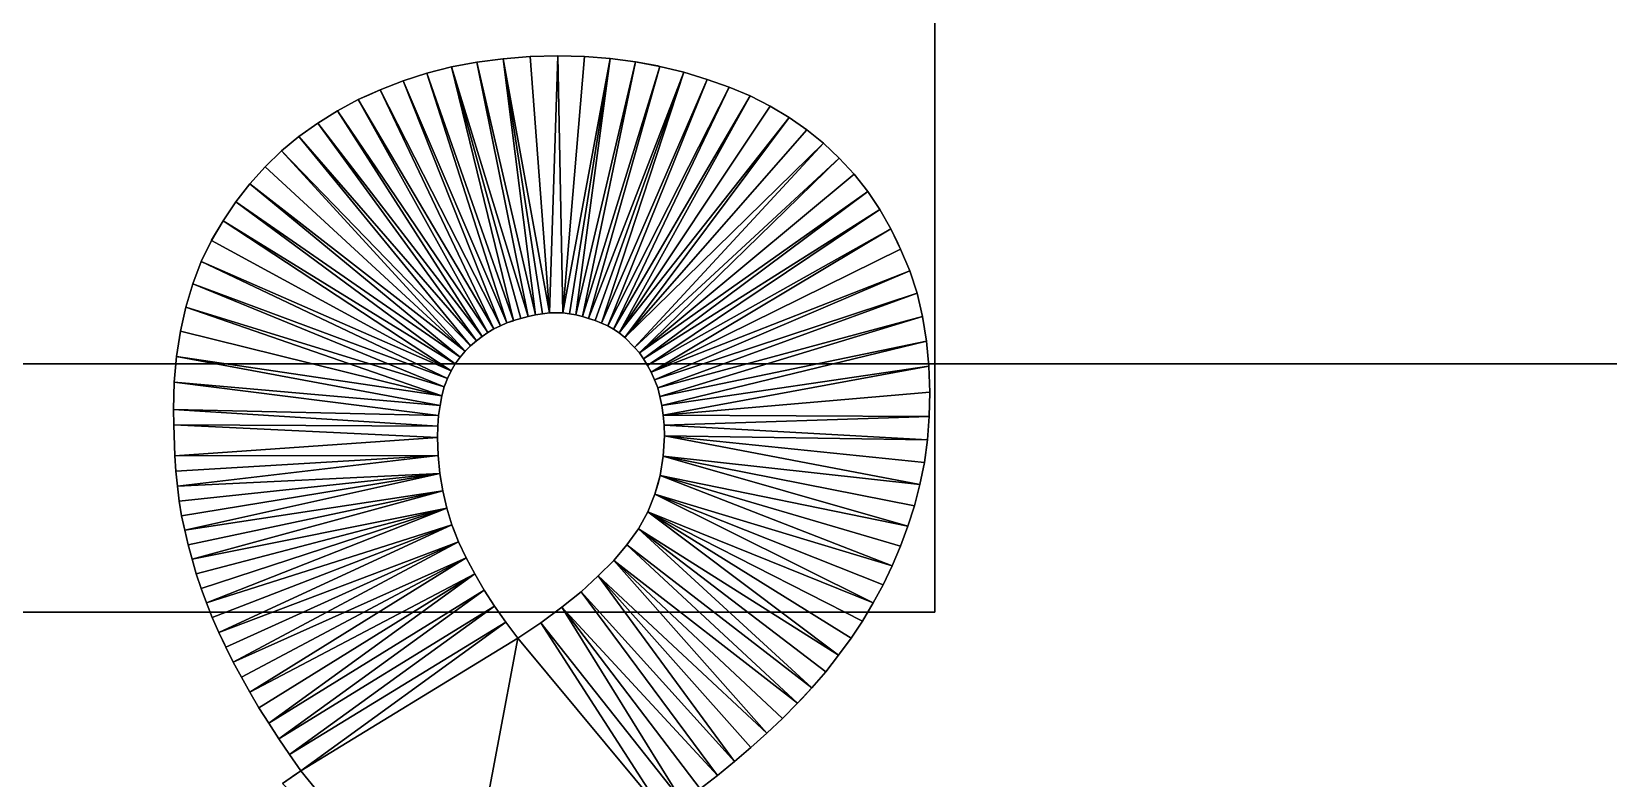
# Model space of a CAD drawing. Header units: inches. Extents: x 62 to 1153, y 3 to 780.
# Drawn here: x 95.59 to 101.18, y 25.23 to 27.88 of the extents above; entities that cross this region are included whole.
import ezdxf

# ---------------------------------------------------------------- set-up
doc = ezdxf.new("R2010")
doc.units = ezdxf.units.IN
doc.header["$MEASUREMENT"] = 0
for name, color, linetype in [('Axel', 2, 'Continuous'), ('Base', 3, 'Continuous'), ('Main_Gear', 4, 'Continuous')]:
    doc.layers.add(name, color=color, linetype=linetype)

msp = doc.modelspace()

# ---------------------------------------------------------------- linework, layer by layer
at = {"layer": 'Axel'}
for points in [[(130.8586, 26.7013, -16.145), (62.3586, 30.7013, -16.145), (62.3586, 26.7013, -16.145)], [(62.3586, 30.7013, -16.145), (130.8586, 26.7013, -16.145), (134.8586, 30.7013, -16.145)], [(134.8586, 30.7013, -20.145), (62.3586, 26.7013, -20.145), (62.3586, 30.7013, -20.145)], [(62.3586, 26.7013, -20.145), (134.8586, 30.7013, -20.145), (130.8586, 26.7013, -20.145)], [(130.8586, 26.7013, -16.145), (62.3586, 26.7013, -20.145), (130.8586, 26.7013, -20.145)], [(62.3586, 26.7013, -20.145), (130.8586, 26.7013, -16.145), (62.3586, 26.7013, -16.145)]]:
    msp.add_3dface(points, dxfattribs=at)
at = {"layer": 'Base'}
for points in [[(97.08, 27.7545, -43), (96.992, 27.7325, -43), (97.3, 26.8545, -43)], [(96.992, 27.7325, -44), (96.992, 27.7325, -43), (97.08, 27.7545, -43)], [(96.992, 27.7325, -44), (97.08, 27.7545, -43), (97.08, 27.7545, -44)], [(97.17, 27.7715, -43), (97.08, 27.7545, -43), (97.352, 26.8695, -43)], [(97.08, 27.7545, -44), (97.08, 27.7545, -43), (97.17, 27.7715, -43)], [(97.08, 27.7545, -44), (97.17, 27.7715, -43), (97.17, 27.7715, -44)], [(97.326, 26.8625, -43), (97.352, 26.8695, -43), (97.08, 27.7545, -43)], [(97.3, 26.8545, -43), (97.326, 26.8625, -43), (97.08, 27.7545, -43)], [(97.263, 27.7835, -43), (97.17, 27.7715, -43), (97.377, 26.8745, -43)], [(97.17, 27.7715, -44), (97.17, 27.7715, -43), (97.263, 27.7835, -43)], [(97.17, 27.7715, -44), (97.263, 27.7835, -43), (97.263, 27.7835, -44)], [(97.352, 26.8695, -43), (97.377, 26.8745, -43), (97.17, 27.7715, -43)], [(97.359, 27.7915, -43), (97.263, 27.7835, -43), (97.427, 26.8815, -43)], [(97.263, 27.7835, -44), (97.263, 27.7835, -43), (97.359, 27.7915, -43)], [(97.263, 27.7835, -44), (97.359, 27.7915, -43), (97.359, 27.7915, -44)], [(97.402, 26.8785, -43), (97.427, 26.8815, -43), (97.263, 27.7835, -43)], [(97.377, 26.8745, -43), (97.402, 26.8785, -43), (97.263, 27.7835, -43)], [(97.457, 27.7935, -43), (97.359, 27.7915, -43), (97.427, 26.8815, -43)], [(97.359, 27.7915, -44), (97.359, 27.7915, -43), (97.457, 27.7935, -43)], [(97.359, 27.7915, -44), (97.457, 27.7935, -43), (97.457, 27.7935, -44)], [(97.427, 26.8815, -43), (97.475, 26.8815, -43), (97.457, 27.7935, -43)], [(97.551, 27.7915, -43), (97.457, 27.7935, -43), (97.475, 26.8815, -43)], [(97.551, 27.7915, -44), (97.457, 27.7935, -44), (97.457, 27.7935, -43)], [(97.551, 27.7915, -44), (97.457, 27.7935, -43), (97.551, 27.7915, -43)], [(97.642, 27.7845, -43), (97.551, 27.7915, -43), (97.475, 26.8815, -43)], [(97.475, 26.8815, -43), (97.498, 26.8785, -43), (97.642, 27.7845, -43)], [(97.498, 26.8785, -43), (97.521, 26.8745, -43), (97.642, 27.7845, -43)], [(97.732, 27.7725, -43), (97.642, 27.7845, -43), (97.521, 26.8745, -43)], [(97.544, 26.8695, -43), (97.732, 27.7725, -43), (97.521, 26.8745, -43)], [(97.732, 27.7725, -43), (97.544, 26.8695, -43), (97.819, 27.7565, -43)], [(97.566, 26.8625, -43), (97.819, 27.7565, -43), (97.544, 26.8695, -43)], [(97.642, 27.7845, -44), (97.551, 27.7915, -44), (97.551, 27.7915, -43)], [(97.642, 27.7845, -44), (97.551, 27.7915, -43), (97.642, 27.7845, -43)], [(97.819, 27.7565, -43), (97.566, 26.8625, -43), (97.904, 27.7355, -43)], [(97.732, 27.7725, -44), (97.642, 27.7845, -44), (97.642, 27.7845, -43)], [(97.732, 27.7725, -44), (97.642, 27.7845, -43), (97.732, 27.7725, -43)], [(97.811, 27.7579, -44), (97.732, 27.7725, -44), (97.732, 27.7725, -43)], [(97.732, 27.7725, -43), (97.819, 27.7565, -43), (97.811, 27.7579, -44)], [(97.819, 27.7565, -44), (97.811, 27.7579, -44), (97.819, 27.7565, -43)], [(97.819, 27.7565, -44), (97.819, 27.7565, -43), (97.904, 27.7355, -43)], [(97.819, 27.7565, -44), (97.904, 27.7355, -43), (97.904, 27.7355, -44)], [(96.908, 27.7055, -43), (96.826, 27.6735, -43), (97.253, 26.8365, -43)], [(96.826, 27.6735, -44), (96.826, 27.6735, -43), (96.908, 27.7055, -43)], [(96.826, 27.6735, -44), (96.908, 27.7055, -43), (96.908, 27.7055, -44)], [(96.992, 27.7325, -43), (96.908, 27.7055, -43), (97.276, 26.8465, -43)], [(96.908, 27.7055, -44), (96.908, 27.7055, -43), (96.992, 27.7325, -43)], [(96.908, 27.7055, -44), (96.992, 27.7325, -43), (96.992, 27.7325, -44)], [(97.253, 26.8365, -43), (97.276, 26.8465, -43), (96.908, 27.7055, -43)], [(97.276, 26.8465, -43), (97.3, 26.8545, -43), (96.992, 27.7325, -43)], [(97.589, 26.8545, -43), (97.904, 27.7355, -43), (97.566, 26.8625, -43)], [(97.612, 26.8455, -43), (97.904, 27.7355, -43), (97.589, 26.8545, -43)], [(97.904, 27.7355, -43), (97.612, 26.8455, -43), (97.987, 27.7105, -43)], [(97.634, 26.8355, -43), (97.987, 27.7105, -43), (97.612, 26.8455, -43)], [(98.065, 27.6825, -43), (97.987, 27.7105, -43), (97.634, 26.8355, -43)], [(97.904, 27.7355, -44), (97.904, 27.7355, -43), (97.987, 27.7105, -43)], [(97.904, 27.7355, -44), (97.987, 27.7105, -43), (97.987, 27.7105, -44)], [(97.987, 27.7105, -44), (97.987, 27.7105, -43), (98.065, 27.6825, -43)], [(97.987, 27.7105, -44), (98.065, 27.6825, -43), (98.065, 27.6825, -44)], [(96.748, 27.6385, -43), (96.675, 27.5985, -43), (97.208, 26.8125, -43)], [(96.675, 27.5985, -44), (96.675, 27.5985, -43), (96.748, 27.6385, -43)], [(96.675, 27.5985, -44), (96.748, 27.6385, -43), (96.748, 27.6385, -44)], [(96.826, 27.6735, -43), (96.748, 27.6385, -43), (97.23, 26.8255, -43)], [(96.748, 27.6385, -43), (96.826, 27.6735, -43), (96.787, 27.656, -44)], [(96.748, 27.6385, -44), (96.748, 27.6385, -43), (96.787, 27.656, -44)], [(97.208, 26.8125, -43), (97.23, 26.8255, -43), (96.748, 27.6385, -43)], [(96.826, 27.6735, -44), (96.787, 27.656, -44), (96.826, 27.6735, -43)], [(97.23, 26.8255, -43), (97.253, 26.8365, -43), (96.826, 27.6735, -43)], [(97.634, 26.8355, -43), (97.654, 26.8235, -43), (98.065, 27.6825, -43)], [(98.139, 27.6515, -43), (98.065, 27.6825, -43), (97.654, 26.8235, -43)], [(97.654, 26.8235, -43), (97.674, 26.8105, -43), (98.139, 27.6515, -43)], [(98.139, 27.6515, -43), (97.674, 26.8105, -43), (98.21, 27.6155, -43)], [(98.065, 27.6825, -44), (98.065, 27.6825, -43), (98.139, 27.6515, -43)], [(98.065, 27.6825, -44), (98.139, 27.6515, -43), (98.139, 27.6515, -44)], [(98.21, 27.6155, -44), (98.139, 27.6515, -44), (98.139, 27.6515, -43)], [(98.21, 27.6155, -44), (98.139, 27.6515, -43), (98.21, 27.6155, -43)], [(96.675, 27.5985, -43), (96.605, 27.5555, -43), (97.188, 26.7985, -43)], [(96.605, 27.5555, -44), (96.605, 27.5555, -43), (96.675, 27.5985, -43)], [(96.605, 27.5555, -44), (96.675, 27.5985, -43), (96.675, 27.5985, -44)], [(97.188, 26.7985, -43), (97.208, 26.8125, -43), (96.675, 27.5985, -43)], [(98.21, 27.6155, -43), (97.674, 26.8105, -43), (98.277, 27.5755, -43)], [(98.277, 27.5755, -44), (98.21, 27.6155, -44), (98.21, 27.6155, -43)], [(98.277, 27.5755, -44), (98.21, 27.6155, -43), (98.277, 27.5755, -43)], [(96.605, 27.5555, -43), (96.538, 27.5075, -43), (97.168, 26.7825, -43)], [(96.538, 27.5075, -44), (96.538, 27.5075, -43), (96.605, 27.5555, -43)], [(96.538, 27.5075, -44), (96.605, 27.5555, -43), (96.605, 27.5555, -44)], [(97.168, 26.7825, -43), (97.188, 26.7985, -43), (96.605, 27.5555, -43)], [(97.674, 26.8105, -43), (97.694, 26.7945, -43), (98.277, 27.5755, -43)], [(98.34, 27.5315, -43), (98.277, 27.5755, -43), (97.694, 26.7945, -43)], [(98.399, 27.4845, -43), (98.34, 27.5315, -43), (97.694, 26.7945, -43)], [(98.34, 27.5315, -44), (98.277, 27.5755, -44), (98.277, 27.5755, -43)], [(98.34, 27.5315, -44), (98.277, 27.5755, -43), (98.34, 27.5315, -43)], [(98.399, 27.4845, -44), (98.34, 27.5315, -44), (98.34, 27.5315, -43)], [(98.399, 27.4845, -44), (98.34, 27.5315, -43), (98.399, 27.4845, -43)], [(96.476, 27.4565, -43), (97.147, 26.7645, -43), (96.538, 27.5075, -43)], [(96.476, 27.4565, -44), (96.476, 27.4565, -43), (96.538, 27.5075, -43)], [(96.476, 27.4565, -44), (96.538, 27.5075, -43), (96.538, 27.5075, -44)], [(97.147, 26.7645, -43), (97.168, 26.7825, -43), (96.538, 27.5075, -43)], [(97.694, 26.7945, -43), (97.729, 26.7595, -43), (98.399, 27.4845, -43)], [(98.455, 27.4305, -43), (98.399, 27.4845, -43), (97.729, 26.7595, -43)], [(98.455, 27.4305, -44), (98.399, 27.4845, -44), (98.399, 27.4845, -43)], [(98.455, 27.4305, -44), (98.399, 27.4845, -43), (98.455, 27.4305, -43)], [(96.418, 27.3995, -43), (97.128, 26.7455, -43), (96.476, 27.4565, -43)], [(96.418, 27.3995, -44), (96.418, 27.3995, -43), (96.476, 27.4565, -43)], [(96.418, 27.3995, -44), (96.476, 27.4565, -43), (96.476, 27.4565, -44)], [(97.147, 26.7645, -43), (96.476, 27.4565, -43), (97.128, 26.7455, -43)], [(97.729, 26.7595, -43), (97.746, 26.7405, -43), (98.455, 27.4305, -43)], [(98.508, 27.3735, -43), (98.455, 27.4305, -43), (97.746, 26.7405, -43)], [(98.508, 27.3735, -44), (98.455, 27.4305, -44), (98.455, 27.4305, -43)], [(98.508, 27.3735, -44), (98.455, 27.4305, -43), (98.508, 27.3735, -43)], [(96.364, 27.3395, -43), (97.128, 26.7455, -43), (96.418, 27.3995, -43)], [(96.418, 27.3995, -44), (96.364, 27.3395, -44), (96.364, 27.3395, -43)], [(96.418, 27.3995, -44), (96.364, 27.3395, -43), (96.418, 27.3995, -43)], [(98.556, 27.3125, -43), (98.508, 27.3735, -43), (97.746, 26.7405, -43)], [(98.556, 27.3125, -44), (98.508, 27.3735, -44), (98.508, 27.3735, -43)], [(98.556, 27.3125, -44), (98.508, 27.3735, -43), (98.556, 27.3125, -43)], [(96.314, 27.2755, -43), (97.11, 26.7245, -43), (96.364, 27.3395, -43)], [(96.364, 27.3395, -44), (96.314, 27.2755, -44), (96.314, 27.2755, -43)], [(96.364, 27.3395, -44), (96.314, 27.2755, -43), (96.364, 27.3395, -43)], [(97.128, 26.7455, -43), (96.364, 27.3395, -43), (97.11, 26.7245, -43)], [(97.746, 26.7405, -43), (97.761, 26.7185, -43), (98.556, 27.3125, -43)], [(98.599, 27.2485, -43), (98.556, 27.3125, -43), (97.761, 26.7185, -43)], [(98.599, 27.2485, -44), (98.556, 27.3125, -44), (98.556, 27.3125, -43)], [(98.599, 27.2485, -44), (98.556, 27.3125, -43), (98.599, 27.2485, -43)], [(96.269, 27.2085, -43), (97.093, 26.7015, -43), (96.314, 27.2755, -43)], [(96.314, 27.2755, -44), (96.269, 27.2085, -44), (96.269, 27.2085, -43)], [(96.314, 27.2755, -44), (96.269, 27.2085, -43), (96.314, 27.2755, -43)], [(97.11, 26.7245, -43), (96.314, 27.2755, -43), (97.093, 26.7015, -43)], [(97.761, 26.7185, -43), (97.775, 26.6955, -43), (98.599, 27.2485, -43)], [(98.638, 27.1805, -43), (98.599, 27.2485, -43), (97.775, 26.6955, -43)], [(98.638, 27.1805, -44), (98.599, 27.2485, -44), (98.599, 27.2485, -43)], [(98.638, 27.1805, -44), (98.599, 27.2485, -43), (98.638, 27.1805, -43)], [(96.269, 27.2085, -43), (96.228, 27.1385, -43), (97.078, 26.6765, -43)], [(96.2286, 27.1395, -44), (96.228, 27.1385, -43), (96.269, 27.2085, -43)], [(96.269, 27.2085, -44), (96.2286, 27.1395, -44), (96.269, 27.2085, -43)], [(97.078, 26.6765, -43), (97.093, 26.7015, -43), (96.269, 27.2085, -43)], [(96.228, 27.1385, -43), (96.192, 27.0645, -43), (97.078, 26.6765, -43)], [(96.228, 27.1385, -44), (96.192, 27.0645, -44), (96.192, 27.0645, -43)], [(96.228, 27.1385, -44), (96.192, 27.0645, -43), (96.228, 27.1385, -43)], [(96.2286, 27.1395, -44), (96.228, 27.1385, -44), (96.228, 27.1385, -43)], [(97.775, 26.6955, -43), (97.788, 26.6715, -43), (98.638, 27.1805, -43)], [(98.673, 27.1085, -43), (98.638, 27.1805, -43), (97.788, 26.6715, -43)], [(98.658, 27.1395, -44), (98.638, 27.1805, -44), (98.638, 27.1805, -43)], [(98.638, 27.1805, -43), (98.673, 27.1085, -43), (98.658, 27.1395, -44)], [(98.673, 27.1085, -44), (98.658, 27.1395, -44), (98.673, 27.1085, -43)], [(98.705, 27.0315, -43), (98.673, 27.1085, -43), (97.788, 26.6715, -43)], [(98.673, 27.1085, -44), (98.673, 27.1085, -43), (98.705, 27.0315, -43)], [(98.673, 27.1085, -44), (98.705, 27.0315, -43), (98.705, 27.0315, -44)], [(96.192, 27.0645, -43), (96.162, 26.9855, -43), (97.065, 26.6495, -43)], [(96.192, 27.0645, -44), (96.162, 26.9855, -44), (96.162, 26.9855, -43)], [(96.192, 27.0645, -44), (96.162, 26.9855, -43), (96.192, 27.0645, -43)], [(97.065, 26.6495, -43), (97.078, 26.6765, -43), (96.192, 27.0645, -43)], [(97.788, 26.6715, -43), (97.8, 26.6445, -43), (98.705, 27.0315, -43)], [(98.731, 26.9515, -43), (98.705, 27.0315, -43), (97.8, 26.6445, -43)], [(98.705, 27.0315, -44), (98.705, 27.0315, -43), (98.731, 26.9515, -43)], [(98.705, 27.0315, -44), (98.731, 26.9515, -43), (98.731, 26.9515, -44)], [(96.162, 26.9855, -43), (96.137, 26.9025, -43), (97.054, 26.6195, -43)], [(96.162, 26.9855, -44), (96.137, 26.9025, -44), (96.137, 26.9025, -43)], [(96.162, 26.9855, -44), (96.137, 26.9025, -43), (96.162, 26.9855, -43)], [(97.054, 26.6195, -43), (97.065, 26.6495, -43), (96.162, 26.9855, -43)], [(97.811, 26.6155, -43), (98.731, 26.9515, -43), (97.8, 26.6445, -43)], [(98.731, 26.9515, -43), (97.811, 26.6155, -43), (98.751, 26.8685, -43)], [(98.731, 26.9515, -44), (98.731, 26.9515, -43), (98.751, 26.8685, -43)], [(98.731, 26.9515, -44), (98.751, 26.8685, -43), (98.751, 26.8685, -44)], [(96.137, 26.9025, -43), (96.118, 26.8165, -43), (97.045, 26.5875, -43)], [(96.137, 26.9025, -44), (96.118, 26.8165, -44), (96.118, 26.8165, -43)], [(96.137, 26.9025, -44), (96.118, 26.8165, -43), (96.137, 26.9025, -43)], [(97.045, 26.5875, -43), (97.054, 26.6195, -43), (96.137, 26.9025, -43)], [(97.276, 26.8465, -43), (97.299, 26.8541, -44), (97.3, 26.8545, -43)], [(97.276, 26.8465, -44), (97.299, 26.8541, -44), (97.276, 26.8465, -43)], [(97.3, 26.8545, -44), (97.3, 26.8545, -43), (97.299, 26.8541, -44)], [(97.3, 26.8545, -44), (97.326, 26.8625, -44), (97.3, 26.8545, -43)], [(97.326, 26.8625, -43), (97.3, 26.8545, -43), (97.326, 26.8625, -44)], [(97.326, 26.8625, -44), (97.352, 26.8695, -43), (97.326, 26.8625, -43)], [(97.352, 26.8695, -43), (97.326, 26.8625, -44), (97.352, 26.8695, -44)], [(97.377, 26.8745, -43), (97.352, 26.8695, -43), (97.377, 26.8745, -44)], [(97.352, 26.8695, -44), (97.377, 26.8745, -44), (97.352, 26.8695, -43)], [(97.377, 26.8745, -44), (97.402, 26.8785, -43), (97.377, 26.8745, -43)], [(97.377, 26.8745, -44), (97.402, 26.8785, -44), (97.402, 26.8785, -43)], [(97.402, 26.8785, -44), (97.427, 26.8815, -43), (97.402, 26.8785, -43)], [(97.427, 26.8815, -43), (97.402, 26.8785, -44), (97.427, 26.8815, -44)], [(97.475, 26.8815, -43), (97.427, 26.8815, -43), (97.475, 26.8815, -44)], [(97.427, 26.8815, -43), (97.427, 26.8815, -44), (97.475, 26.8815, -44)], [(97.475, 26.8815, -43), (97.475, 26.8815, -44), (97.498, 26.8785, -43)], [(97.498, 26.8785, -44), (97.498, 26.8785, -43), (97.475, 26.8815, -44)], [(97.498, 26.8785, -43), (97.521, 26.8745, -44), (97.521, 26.8745, -43)], [(97.498, 26.8785, -44), (97.521, 26.8745, -44), (97.498, 26.8785, -43)], [(97.521, 26.8745, -44), (97.544, 26.8695, -43), (97.521, 26.8745, -43)], [(97.544, 26.8695, -43), (97.521, 26.8745, -44), (97.544, 26.8695, -44)], [(97.544, 26.8695, -43), (97.555, 26.866, -44), (97.566, 26.8625, -43)], [(97.544, 26.8695, -44), (97.555, 26.866, -44), (97.544, 26.8695, -43)], [(97.566, 26.8625, -44), (97.566, 26.8625, -43), (97.555, 26.866, -44)], [(97.566, 26.8625, -44), (97.589, 26.8545, -43), (97.566, 26.8625, -43)], [(97.589, 26.8545, -43), (97.566, 26.8625, -44), (97.589, 26.8545, -44)], [(97.612, 26.8455, -43), (97.589, 26.8545, -43), (97.612, 26.8455, -44)], [(97.589, 26.8545, -43), (97.589, 26.8545, -44), (97.612, 26.8455, -44)], [(97.811, 26.6155, -43), (97.819, 26.5855, -43), (98.751, 26.8685, -43)], [(98.765, 26.7815, -43), (98.751, 26.8685, -43), (97.819, 26.5855, -43)], [(98.751, 26.8685, -44), (98.751, 26.8685, -43), (98.765, 26.7815, -43)], [(98.751, 26.8685, -44), (98.765, 26.7815, -43), (98.765, 26.7815, -44)], [(96.118, 26.8165, -43), (96.104, 26.7275, -43), (97.045, 26.5875, -43)], [(96.118, 26.8165, -44), (96.104, 26.7275, -44), (96.104, 26.7275, -43)], [(96.118, 26.8165, -44), (96.104, 26.7275, -43), (96.118, 26.8165, -43)], [(97.168, 26.7825, -44), (97.188, 26.7985, -44), (97.188, 26.7985, -43)], [(97.168, 26.7825, -44), (97.188, 26.7985, -43), (97.168, 26.7825, -43)], [(97.188, 26.7985, -44), (97.208, 26.8125, -44), (97.208, 26.8125, -43)], [(97.188, 26.7985, -44), (97.208, 26.8125, -43), (97.188, 26.7985, -43)], [(97.208, 26.8125, -44), (97.23, 26.8255, -44), (97.23, 26.8255, -43)], [(97.208, 26.8125, -44), (97.23, 26.8255, -43), (97.208, 26.8125, -43)], [(97.23, 26.8255, -44), (97.253, 26.8365, -44), (97.253, 26.8365, -43)], [(97.23, 26.8255, -44), (97.253, 26.8365, -43), (97.23, 26.8255, -43)], [(97.253, 26.8365, -44), (97.276, 26.8465, -44), (97.276, 26.8465, -43)], [(97.253, 26.8365, -44), (97.276, 26.8465, -43), (97.253, 26.8365, -43)], [(97.612, 26.8455, -44), (97.634, 26.8355, -43), (97.612, 26.8455, -43)], [(97.634, 26.8355, -43), (97.612, 26.8455, -44), (97.634, 26.8355, -44)], [(97.634, 26.8355, -43), (97.634, 26.8355, -44), (97.654, 26.8235, -43)], [(97.654, 26.8235, -44), (97.654, 26.8235, -43), (97.634, 26.8355, -44)], [(97.654, 26.8235, -44), (97.674, 26.8105, -44), (97.654, 26.8235, -43)], [(97.674, 26.8105, -43), (97.654, 26.8235, -43), (97.674, 26.8105, -44)], [(97.694, 26.7945, -43), (97.674, 26.8105, -43), (97.694, 26.7945, -44)], [(97.674, 26.8105, -43), (97.674, 26.8105, -44), (97.694, 26.7945, -44)], [(97.128, 26.7455, -44), (97.128, 26.7455, -43), (97.11, 26.7245, -43)], [(97.128, 26.7455, -44), (97.11, 26.7245, -43), (97.11, 26.7245, -44)], [(97.128, 26.7455, -44), (97.147, 26.7645, -44), (97.147, 26.7645, -43)], [(97.128, 26.7455, -44), (97.147, 26.7645, -43), (97.128, 26.7455, -43)], [(97.147, 26.7645, -44), (97.168, 26.7825, -44), (97.168, 26.7825, -43)], [(97.147, 26.7645, -44), (97.168, 26.7825, -43), (97.147, 26.7645, -43)], [(97.694, 26.7945, -44), (97.729, 26.7595, -43), (97.694, 26.7945, -43)], [(97.694, 26.7945, -44), (97.729, 26.7595, -44), (97.729, 26.7595, -43)], [(97.746, 26.7405, -43), (97.729, 26.7595, -43), (97.746, 26.7405, -44)], [(97.729, 26.7595, -44), (97.746, 26.7405, -44), (97.729, 26.7595, -43)], [(97.819, 26.5855, -43), (97.826, 26.5535, -43), (98.765, 26.7815, -43)], [(98.773, 26.6925, -43), (98.765, 26.7815, -43), (97.826, 26.5535, -43)], [(98.765, 26.7815, -44), (98.765, 26.7815, -43), (98.773, 26.6925, -43)], [(98.765, 26.7815, -44), (98.773, 26.6925, -43), (98.773, 26.6925, -44)], [(96.104, 26.7275, -43), (96.096, 26.6355, -43), (97.039, 26.5535, -43)], [(96.104, 26.7275, -44), (96.096, 26.6355, -44), (96.096, 26.6355, -43)], [(96.104, 26.7275, -44), (96.096, 26.6355, -43), (96.104, 26.7275, -43)], [(97.039, 26.5535, -43), (97.045, 26.5875, -43), (96.104, 26.7275, -43)], [(97.093, 26.7015, -44), (97.093, 26.7015, -43), (97.078, 26.6765, -43)], [(97.093, 26.7015, -44), (97.078, 26.6765, -43), (97.078, 26.6765, -44)], [(97.11, 26.7245, -44), (97.11, 26.7245, -43), (97.093, 26.7015, -43)], [(97.11, 26.7245, -44), (97.093, 26.7015, -43), (97.093, 26.7015, -44)], [(97.746, 26.7405, -44), (97.761, 26.7185, -44), (97.746, 26.7405, -43)], [(97.761, 26.7185, -43), (97.746, 26.7405, -43), (97.761, 26.7185, -44)], [(97.775, 26.6955, -44), (97.775, 26.6955, -43), (97.761, 26.7185, -44)], [(97.761, 26.7185, -43), (97.761, 26.7185, -44), (97.775, 26.6955, -43)], [(97.775, 26.6955, -44), (97.788, 26.6715, -43), (97.775, 26.6955, -43)], [(97.775, 26.6955, -44), (97.788, 26.6715, -44), (97.788, 26.6715, -43)], [(97.826, 26.5535, -43), (97.831, 26.5195, -43), (98.773, 26.6925, -43)], [(98.776, 26.6005, -43), (98.773, 26.6925, -43), (97.831, 26.5195, -43)], [(98.773, 26.6925, -44), (98.773, 26.6925, -43), (98.776, 26.6005, -43)], [(98.773, 26.6925, -44), (98.776, 26.6005, -43), (98.776, 26.6005, -44)], [(96.096, 26.6355, -43), (96.093, 26.5395, -43), (97.034, 26.5175, -43)], [(96.096, 26.6355, -44), (96.093, 26.5395, -44), (96.093, 26.5395, -43)], [(96.096, 26.6355, -44), (96.093, 26.5395, -43), (96.096, 26.6355, -43)], [(97.034, 26.5175, -43), (97.039, 26.5535, -43), (96.096, 26.6355, -43)], [(97.065, 26.6495, -43), (97.054, 26.6195, -43), (97.057, 26.6275, -44)], [(97.065, 26.6495, -44), (97.065, 26.6495, -43), (97.057, 26.6275, -44)], [(97.078, 26.6765, -44), (97.078, 26.6765, -43), (97.065, 26.6495, -43)], [(97.078, 26.6765, -44), (97.065, 26.6495, -43), (97.065, 26.6495, -44)], [(97.8, 26.6445, -44), (97.8, 26.6445, -43), (97.788, 26.6715, -43)], [(97.788, 26.6715, -44), (97.8, 26.6445, -44), (97.788, 26.6715, -43)], [(97.811, 26.6155, -43), (97.8, 26.6445, -43), (97.8065, 26.6275, -44)], [(97.8, 26.6445, -44), (97.8065, 26.6275, -44), (97.8, 26.6445, -43)], [(97.045, 26.5875, -44), (97.045, 26.5875, -43), (97.039, 26.5535, -43)], [(97.045, 26.5875, -44), (97.039, 26.5535, -43), (97.039, 26.5535, -44)], [(97.054, 26.6195, -44), (97.054, 26.6195, -43), (97.045, 26.5875, -43)], [(97.054, 26.6195, -44), (97.045, 26.5875, -43), (97.045, 26.5875, -44)], [(97.054, 26.6195, -44), (97.057, 26.6275, -44), (97.054, 26.6195, -43)], [(97.811, 26.6155, -44), (97.811, 26.6155, -43), (97.8065, 26.6275, -44)], [(97.811, 26.6155, -44), (97.819, 26.5855, -44), (97.819, 26.5855, -43)], [(97.811, 26.6155, -44), (97.819, 26.5855, -43), (97.811, 26.6155, -43)], [(97.819, 26.5855, -44), (97.826, 26.5535, -44), (97.826, 26.5535, -43)], [(97.819, 26.5855, -44), (97.826, 26.5535, -43), (97.819, 26.5855, -43)], [(98.774, 26.5145, -43), (98.776, 26.6005, -43), (97.831, 26.5195, -43)], [(98.776, 26.6005, -44), (98.776, 26.6005, -43), (98.774, 26.5145, -43)], [(98.776, 26.6005, -44), (98.774, 26.5145, -43), (98.774, 26.5145, -44)], [(97.031, 26.4795, -43), (97.034, 26.5175, -43), (96.093, 26.5395, -43)], [(96.093, 26.5395, -43), (96.094, 26.4845, -43), (97.031, 26.4795, -43)], [(96.093, 26.5395, -44), (96.094, 26.4845, -44), (96.094, 26.4845, -43)], [(96.093, 26.5395, -44), (96.094, 26.4845, -43), (96.093, 26.5395, -43)], [(97.034, 26.5175, -44), (97.034, 26.5175, -43), (97.031, 26.4795, -43)], [(97.034, 26.5175, -44), (97.031, 26.4795, -43), (97.031, 26.4795, -44)], [(97.039, 26.5535, -44), (97.039, 26.5535, -43), (97.034, 26.5175, -43)], [(97.039, 26.5535, -44), (97.034, 26.5175, -43), (97.034, 26.5175, -44)], [(97.826, 26.5535, -44), (97.831, 26.5195, -44), (97.831, 26.5195, -43)], [(97.826, 26.5535, -44), (97.831, 26.5195, -43), (97.826, 26.5535, -43)], [(97.831, 26.5195, -43), (97.834, 26.4835, -43), (98.774, 26.5145, -43)], [(97.831, 26.5195, -44), (97.834, 26.4835, -44), (97.834, 26.4835, -43)], [(97.831, 26.5195, -44), (97.834, 26.4835, -43), (97.831, 26.5195, -43)], [(97.03, 26.4395, -43), (97.031, 26.4795, -43), (96.094, 26.4845, -43)], [(96.094, 26.4845, -43), (96.098, 26.3745, -43), (97.03, 26.4395, -43)], [(96.094, 26.4845, -44), (96.098, 26.3745, -44), (96.098, 26.3745, -43)], [(96.094, 26.4845, -44), (96.098, 26.3745, -43), (96.094, 26.4845, -43)], [(97.031, 26.4795, -44), (97.031, 26.4795, -43), (97.03, 26.4395, -43)], [(97.031, 26.4795, -44), (97.03, 26.4395, -43), (97.03, 26.4395, -44)], [(98.768, 26.4315, -43), (98.774, 26.5145, -43), (97.834, 26.4835, -43)], [(97.834, 26.4835, -43), (97.835, 26.4455, -43), (98.768, 26.4315, -43)], [(97.834, 26.4835, -44), (97.835, 26.4455, -44), (97.835, 26.4455, -43)], [(97.834, 26.4835, -44), (97.835, 26.4455, -43), (97.834, 26.4835, -43)], [(98.774, 26.5145, -44), (98.774, 26.5145, -43), (98.768, 26.4315, -43)], [(98.774, 26.5145, -44), (98.768, 26.4315, -43), (98.768, 26.4315, -44)], [(97.032, 26.3755, -43), (97.03, 26.4395, -43), (96.098, 26.3745, -43)], [(97.03, 26.4395, -44), (97.03, 26.4395, -43), (97.032, 26.3755, -43)], [(97.03, 26.4395, -44), (97.032, 26.3755, -43), (97.032, 26.3755, -44)], [(97.835, 26.4455, -43), (97.831, 26.3735, -43), (98.741, 26.2735, -43)], [(97.835, 26.4455, -44), (97.831, 26.3735, -44), (97.831, 26.3735, -43)], [(97.835, 26.4455, -44), (97.831, 26.3735, -43), (97.835, 26.4455, -43)], [(98.757, 26.3515, -43), (98.768, 26.4315, -43), (97.835, 26.4455, -43)], [(98.741, 26.2735, -43), (98.757, 26.3515, -43), (97.835, 26.4455, -43)], [(98.768, 26.4315, -44), (98.768, 26.4315, -43), (98.757, 26.3515, -43)], [(98.768, 26.4315, -44), (98.757, 26.3515, -43), (98.757, 26.3515, -44)], [(96.102, 26.3205, -43), (97.032, 26.3755, -43), (96.098, 26.3745, -43)], [(96.098, 26.3745, -44), (96.102, 26.3205, -44), (96.102, 26.3205, -43)], [(96.098, 26.3745, -44), (96.102, 26.3205, -43), (96.098, 26.3745, -43)], [(96.107, 26.2665, -43), (97.032, 26.3755, -43), (96.102, 26.3205, -43)], [(97.032, 26.3755, -43), (96.107, 26.2665, -43), (97.038, 26.3125, -43)], [(97.032, 26.3755, -44), (97.032, 26.3755, -43), (97.038, 26.3125, -43)], [(97.032, 26.3755, -44), (97.038, 26.3125, -43), (97.038, 26.3125, -44)], [(97.831, 26.3735, -43), (97.82, 26.3045, -43), (98.698, 26.1245, -43)], [(97.831, 26.3735, -43), (97.831, 26.3735, -44), (97.82, 26.3045, -44)], [(97.831, 26.3735, -43), (97.82, 26.3045, -44), (97.82, 26.3045, -43)], [(98.722, 26.1975, -43), (98.741, 26.2735, -43), (97.831, 26.3735, -43)], [(98.698, 26.1245, -43), (98.722, 26.1975, -43), (97.831, 26.3735, -43)], [(98.757, 26.3515, -44), (98.757, 26.3515, -43), (98.741, 26.2735, -43)], [(98.757, 26.3515, -44), (98.741, 26.2735, -43), (98.741, 26.2735, -44)], [(96.102, 26.3205, -44), (96.107, 26.2665, -44), (96.107, 26.2665, -43)], [(96.102, 26.3205, -44), (96.107, 26.2665, -43), (96.102, 26.3205, -43)], [(96.113, 26.2135, -43), (97.038, 26.3125, -43), (96.107, 26.2665, -43)], [(96.122, 26.1615, -43), (97.038, 26.3125, -43), (96.113, 26.2135, -43)], [(96.122, 26.1615, -43), (96.133, 26.1105, -43), (97.038, 26.3125, -43)], [(97.049, 26.2505, -43), (97.038, 26.3125, -43), (96.133, 26.1105, -43)], [(97.038, 26.3125, -44), (97.038, 26.3125, -43), (97.049, 26.2505, -43)], [(97.038, 26.3125, -44), (97.049, 26.2505, -43), (97.049, 26.2505, -44)], [(97.82, 26.3045, -43), (97.801, 26.2385, -43), (98.643, 25.9845, -43)], [(97.801, 26.2385, -43), (97.82, 26.3045, -43), (97.811, 26.2732, -44)], [(97.82, 26.3045, -44), (97.811, 26.2732, -44), (97.82, 26.3045, -43)], [(98.643, 25.9845, -43), (98.672, 26.0545, -43), (97.82, 26.3045, -43)], [(98.672, 26.0545, -43), (98.698, 26.1245, -43), (97.82, 26.3045, -43)], [(96.107, 26.2665, -44), (96.113, 26.2135, -44), (96.113, 26.2135, -43)], [(96.107, 26.2665, -44), (96.113, 26.2135, -43), (96.107, 26.2665, -43)], [(96.133, 26.1105, -43), (96.145, 26.0585, -43), (97.049, 26.2505, -43)], [(96.145, 26.0585, -43), (96.159, 26.0075, -43), (97.049, 26.2505, -43)], [(97.063, 26.1895, -43), (97.049, 26.2505, -43), (96.159, 26.0075, -43)], [(97.049, 26.2505, -44), (97.049, 26.2505, -43), (97.063, 26.1895, -43)], [(97.049, 26.2505, -44), (97.063, 26.1895, -43), (97.063, 26.1895, -44)], [(97.801, 26.2385, -43), (97.776, 26.1755, -43), (98.576, 25.8525, -43)], [(97.801, 26.2385, -44), (97.776, 26.1755, -44), (97.776, 26.1755, -43)], [(97.801, 26.2385, -44), (97.776, 26.1755, -43), (97.801, 26.2385, -43)], [(97.811, 26.2732, -44), (97.801, 26.2385, -44), (97.801, 26.2385, -43)], [(98.576, 25.8525, -43), (98.611, 25.9175, -43), (97.801, 26.2385, -43)], [(98.611, 25.9175, -43), (98.643, 25.9845, -43), (97.801, 26.2385, -43)], [(98.741, 26.2735, -44), (98.741, 26.2735, -43), (98.722, 26.1975, -43)], [(98.741, 26.2735, -44), (98.722, 26.1975, -43), (98.722, 26.1975, -44)], [(96.113, 26.2135, -44), (96.122, 26.1615, -44), (96.122, 26.1615, -43)], [(96.113, 26.2135, -44), (96.122, 26.1615, -43), (96.113, 26.2135, -43)], [(96.159, 26.0075, -43), (96.174, 25.9555, -43), (97.063, 26.1895, -43)], [(96.174, 25.9555, -43), (96.192, 25.9035, -43), (97.063, 26.1895, -43)], [(96.192, 25.9035, -43), (96.21, 25.8525, -43), (97.063, 26.1895, -43)], [(97.081, 26.1295, -43), (97.063, 26.1895, -43), (96.21, 25.8525, -43)], [(97.063, 26.1895, -44), (97.063, 26.1895, -43), (97.081, 26.1295, -43)], [(97.063, 26.1895, -44), (97.081, 26.1295, -43), (97.081, 26.1295, -44)], [(98.722, 26.1975, -44), (98.722, 26.1975, -43), (98.698, 26.1245, -43)], [(98.722, 26.1975, -44), (98.698, 26.1245, -43), (98.698, 26.1245, -44)], [(96.122, 26.1615, -44), (96.1319, 26.1155, -44), (96.122, 26.1615, -43)], [(96.1319, 26.1155, -44), (96.133, 26.1105, -43), (96.122, 26.1615, -43)], [(96.21, 25.8525, -43), (96.231, 25.8005, -43), (97.081, 26.1295, -43)], [(96.231, 25.8005, -43), (96.254, 25.7475, -43), (97.081, 26.1295, -43)], [(97.104, 26.0695, -43), (97.081, 26.1295, -43), (96.254, 25.7475, -43)], [(97.081, 26.1295, -44), (97.081, 26.1295, -43), (97.0864, 26.1155, -44)], [(97.081, 26.1295, -43), (97.104, 26.0695, -43), (97.0864, 26.1155, -44)], [(97.776, 26.1755, -43), (97.743, 26.1155, -43), (98.453, 25.6675, -43)], [(97.776, 26.1755, -44), (97.743, 26.1155, -44), (97.743, 26.1155, -43)], [(97.776, 26.1755, -44), (97.743, 26.1155, -43), (97.776, 26.1755, -43)], [(98.497, 25.7275, -43), (98.538, 25.7885, -43), (97.776, 26.1755, -43)], [(98.453, 25.6675, -43), (98.497, 25.7275, -43), (97.776, 26.1755, -43)], [(98.538, 25.7885, -43), (98.576, 25.8525, -43), (97.776, 26.1755, -43)], [(96.1319, 26.1155, -44), (96.133, 26.1105, -44), (96.133, 26.1105, -43)], [(96.133, 26.1105, -44), (96.145, 26.0585, -44), (96.145, 26.0585, -43)], [(96.133, 26.1105, -44), (96.145, 26.0585, -43), (96.133, 26.1105, -43)], [(97.104, 26.0695, -44), (97.0864, 26.1155, -44), (97.104, 26.0695, -43)], [(97.743, 26.1155, -43), (97.702, 26.0585, -43), (98.358, 25.5515, -43)], [(97.743, 26.1155, -44), (97.702, 26.0585, -44), (97.702, 26.0585, -43)], [(97.743, 26.1155, -44), (97.702, 26.0585, -43), (97.743, 26.1155, -43)], [(98.358, 25.5515, -43), (98.407, 25.6085, -43), (97.743, 26.1155, -43)], [(98.407, 25.6085, -43), (98.453, 25.6675, -43), (97.743, 26.1155, -43)], [(98.698, 26.1245, -43), (98.672, 26.0545, -43), (98.6947, 26.1155, -44)], [(98.672, 26.0545, -44), (98.6947, 26.1155, -44), (98.672, 26.0545, -43)], [(98.698, 26.1245, -44), (98.698, 26.1245, -43), (98.6947, 26.1155, -44)], [(96.145, 26.0585, -44), (96.159, 26.0075, -44), (96.159, 26.0075, -43)], [(96.145, 26.0585, -44), (96.159, 26.0075, -43), (96.145, 26.0585, -43)], [(96.254, 25.7475, -43), (96.279, 25.6955, -43), (97.104, 26.0695, -43)], [(96.279, 25.6955, -43), (96.305, 25.6425, -43), (97.104, 26.0695, -43)], [(97.131, 26.0125, -43), (97.104, 26.0695, -43), (96.305, 25.6425, -43)], [(97.104, 26.0695, -44), (97.104, 26.0695, -43), (97.131, 26.0125, -43)], [(97.104, 26.0695, -44), (97.131, 26.0125, -43), (97.131, 26.0125, -44)], [(97.702, 26.0585, -43), (97.655, 26.0035, -43), (98.307, 25.4965, -43)], [(97.702, 26.0585, -44), (97.655, 26.0035, -44), (97.655, 26.0035, -43)], [(97.702, 26.0585, -44), (97.655, 26.0035, -43), (97.702, 26.0585, -43)], [(98.307, 25.4965, -43), (98.358, 25.5515, -43), (97.702, 26.0585, -43)], [(98.672, 26.0545, -44), (98.672, 26.0545, -43), (98.643, 25.9845, -43)], [(98.672, 26.0545, -44), (98.643, 25.9845, -43), (98.643, 25.9845, -44)], [(96.159, 26.0075, -44), (96.174, 25.9555, -44), (96.174, 25.9555, -43)], [(96.159, 26.0075, -44), (96.174, 25.9555, -43), (96.159, 26.0075, -43)], [(96.305, 25.6425, -43), (96.334, 25.5895, -43), (97.131, 26.0125, -43)], [(96.334, 25.5895, -43), (96.364, 25.5355, -43), (97.131, 26.0125, -43)], [(97.162, 25.9555, -43), (97.131, 26.0125, -43), (96.364, 25.5355, -43)], [(97.131, 26.0125, -44), (97.131, 26.0125, -43), (97.162, 25.9555, -43)], [(97.131, 26.0125, -44), (97.162, 25.9555, -43), (97.162, 25.9555, -44)], [(97.655, 26.0035, -43), (97.6, 25.9485, -43), (98.198, 25.3905, -43)], [(97.6, 25.9485, -44), (97.6, 25.9485, -43), (97.655, 26.0035, -43)], [(97.6, 25.9485, -44), (97.655, 26.0035, -43), (97.655, 26.0035, -44)], [(98.254, 25.4425, -43), (98.307, 25.4965, -43), (97.655, 26.0035, -43)], [(98.198, 25.3905, -43), (98.254, 25.4425, -43), (97.655, 26.0035, -43)], [(98.643, 25.9845, -44), (98.643, 25.9845, -43), (98.611, 25.9175, -43)], [(98.643, 25.9845, -44), (98.611, 25.9175, -43), (98.611, 25.9175, -44)], [(96.174, 25.9555, -44), (96.192, 25.9035, -44), (96.192, 25.9035, -43)], [(96.174, 25.9555, -44), (96.192, 25.9035, -43), (96.174, 25.9555, -43)], [(96.192, 25.9035, -44), (96.21, 25.8525, -44), (96.21, 25.8525, -43)], [(96.192, 25.9035, -44), (96.21, 25.8525, -43), (96.192, 25.9035, -43)], [(96.364, 25.5355, -43), (96.396, 25.4805, -43), (97.162, 25.9555, -43)], [(96.396, 25.4805, -43), (96.431, 25.4265, -43), (97.162, 25.9555, -43)], [(97.196, 25.8985, -43), (97.162, 25.9555, -43), (96.431, 25.4265, -43)], [(97.162, 25.9555, -44), (97.162, 25.9555, -43), (97.196, 25.8985, -43)], [(97.162, 25.9555, -44), (97.196, 25.8985, -43), (97.196, 25.8985, -44)], [(97.6, 25.9485, -43), (97.539, 25.8925, -43), (98.083, 25.2895, -43)], [(97.539, 25.8925, -44), (97.539, 25.8925, -43), (97.6, 25.9485, -43)], [(97.539, 25.8925, -44), (97.6, 25.9485, -43), (97.6, 25.9485, -44)], [(98.083, 25.2895, -43), (98.141, 25.3395, -43), (97.6, 25.9485, -43)], [(98.141, 25.3395, -43), (98.198, 25.3905, -43), (97.6, 25.9485, -43)], [(98.611, 25.9175, -44), (98.611, 25.9175, -43), (98.576, 25.8525, -43)], [(98.611, 25.9175, -44), (98.576, 25.8525, -43), (98.576, 25.8525, -44)], [(96.21, 25.8525, -44), (96.231, 25.8005, -44), (96.231, 25.8005, -43)], [(96.21, 25.8525, -44), (96.231, 25.8005, -43), (96.21, 25.8525, -43)], [(96.467, 25.3705, -43), (97.196, 25.8985, -43), (96.431, 25.4265, -43)], [(97.196, 25.8985, -43), (96.467, 25.3705, -43), (97.232, 25.8415, -43)], [(97.196, 25.8985, -44), (97.196, 25.8985, -43), (97.232, 25.8415, -43)], [(97.196, 25.8985, -44), (97.232, 25.8415, -43), (97.232, 25.8415, -44)], [(97.539, 25.8925, -43), (97.471, 25.8375, -43), (98.023, 25.2405, -43)], [(97.471, 25.8375, -44), (97.471, 25.8375, -43), (97.539, 25.8925, -43)], [(97.471, 25.8375, -44), (97.539, 25.8925, -43), (97.539, 25.8925, -44)], [(98.023, 25.2405, -43), (98.083, 25.2895, -43), (97.539, 25.8925, -43)], [(98.576, 25.8525, -44), (98.576, 25.8525, -43), (98.538, 25.7885, -43)], [(98.576, 25.8525, -44), (98.538, 25.7885, -43), (98.538, 25.7885, -44)], [(96.231, 25.8005, -44), (96.254, 25.7475, -44), (96.254, 25.7475, -43)], [(96.231, 25.8005, -44), (96.254, 25.7475, -43), (96.231, 25.8005, -43)], [(96.505, 25.3145, -43), (97.232, 25.8415, -43), (96.467, 25.3705, -43)], [(97.232, 25.8415, -43), (96.505, 25.3145, -43), (97.272, 25.7845, -43)], [(97.232, 25.8415, -44), (97.232, 25.8415, -43), (97.272, 25.7845, -43)], [(97.232, 25.8415, -44), (97.272, 25.7845, -43), (97.272, 25.7845, -44)], [(97.471, 25.8375, -43), (97.396, 25.7825, -43), (97.899, 25.1475, -43)], [(97.396, 25.7825, -44), (97.396, 25.7825, -43), (97.471, 25.8375, -43)], [(97.396, 25.7825, -44), (97.471, 25.8375, -43), (97.471, 25.8375, -44)], [(97.962, 25.1935, -43), (98.023, 25.2405, -43), (97.471, 25.8375, -43)], [(97.899, 25.1475, -43), (97.962, 25.1935, -43), (97.471, 25.8375, -43)], [(96.254, 25.7475, -44), (96.275, 25.7038, -44), (96.254, 25.7475, -43)], [(96.275, 25.7038, -44), (96.279, 25.6955, -43), (96.254, 25.7475, -43)], [(96.545, 25.2575, -43), (97.272, 25.7845, -43), (96.505, 25.3145, -43)], [(96.545, 25.2575, -43), (97.315, 25.7275, -43), (97.272, 25.7845, -43)], [(97.272, 25.7845, -44), (97.272, 25.7845, -43), (97.315, 25.7275, -43)], [(97.272, 25.7845, -44), (97.315, 25.7275, -43), (97.315, 25.7275, -44)], [(97.396, 25.7825, -43), (97.315, 25.7275, -43), (97.835, 25.1025, -43)], [(97.315, 25.7275, -44), (97.315, 25.7275, -43), (97.396, 25.7825, -43)], [(97.315, 25.7275, -44), (97.396, 25.7825, -43), (97.396, 25.7825, -44)], [(97.835, 25.1025, -43), (97.899, 25.1475, -43), (97.396, 25.7825, -43)], [(98.538, 25.7885, -44), (98.538, 25.7885, -43), (98.497, 25.7275, -43)], [(98.538, 25.7885, -44), (98.497, 25.7275, -43), (98.497, 25.7275, -44)], [(96.275, 25.7038, -44), (96.279, 25.6955, -44), (96.279, 25.6955, -43)], [(96.279, 25.6955, -44), (96.305, 25.6425, -44), (96.305, 25.6425, -43)], [(96.279, 25.6955, -44), (96.305, 25.6425, -43), (96.279, 25.6955, -43)], [(97.315, 25.7275, -43), (96.545, 25.2575, -43), (97.099, 24.5775, -43)], [(97.099, 24.5775, -43), (97.835, 25.1025, -43), (97.315, 25.7275, -43)], [(98.497, 25.7275, -44), (98.497, 25.7275, -43), (98.453, 25.6675, -43)], [(98.497, 25.7275, -44), (98.453, 25.6675, -43), (98.453, 25.6675, -44)], [(96.305, 25.6425, -44), (96.334, 25.5895, -44), (96.334, 25.5895, -43)], [(96.305, 25.6425, -44), (96.334, 25.5895, -43), (96.305, 25.6425, -43)], [(98.453, 25.6675, -44), (98.453, 25.6675, -43), (98.407, 25.6085, -43)], [(98.453, 25.6675, -44), (98.407, 25.6085, -43), (98.407, 25.6085, -44)], [(96.334, 25.5895, -44), (96.364, 25.5355, -44), (96.364, 25.5355, -43)], [(96.334, 25.5895, -44), (96.364, 25.5355, -43), (96.334, 25.5895, -43)], [(98.407, 25.6085, -44), (98.407, 25.6085, -43), (98.358, 25.5515, -43)], [(98.407, 25.6085, -44), (98.358, 25.5515, -43), (98.358, 25.5515, -44)], [(96.364, 25.5355, -44), (96.396, 25.4805, -44), (96.396, 25.4805, -43)], [(96.364, 25.5355, -44), (96.396, 25.4805, -43), (96.364, 25.5355, -43)], [(98.307, 25.4965, -43), (98.323, 25.5137, -44), (98.358, 25.5515, -43)], [(98.307, 25.4965, -43), (98.307, 25.4965, -44), (98.323, 25.5137, -44)], [(98.358, 25.5515, -44), (98.358, 25.5515, -43), (98.323, 25.5137, -44)], [(96.396, 25.4805, -44), (96.431, 25.4265, -44), (96.431, 25.4265, -43)], [(96.396, 25.4805, -44), (96.431, 25.4265, -43), (96.396, 25.4805, -43)], [(98.307, 25.4965, -44), (98.307, 25.4965, -43), (98.254, 25.4425, -43)], [(98.307, 25.4965, -44), (98.254, 25.4425, -43), (98.254, 25.4425, -44)], [(96.431, 25.4265, -44), (96.467, 25.3705, -44), (96.467, 25.3705, -43)], [(96.431, 25.4265, -44), (96.467, 25.3705, -43), (96.431, 25.4265, -43)], [(98.198, 25.3905, -44), (98.254, 25.4425, -44), (98.254, 25.4425, -43)], [(98.198, 25.3905, -44), (98.254, 25.4425, -43), (98.198, 25.3905, -43)], [(96.467, 25.3705, -44), (96.505, 25.3145, -43), (96.467, 25.3705, -43)], [(96.467, 25.3705, -44), (96.505, 25.3145, -44), (96.505, 25.3145, -43)], [(98.141, 25.3395, -44), (98.198, 25.3905, -44), (98.198, 25.3905, -43)], [(98.141, 25.3395, -44), (98.198, 25.3905, -43), (98.141, 25.3395, -43)], [(96.505, 25.3145, -44), (96.545, 25.2575, -44), (96.545, 25.2575, -43)], [(96.505, 25.3145, -44), (96.545, 25.2575, -43), (96.505, 25.3145, -43)], [(98.023, 25.2405, -44), (98.083, 25.2895, -44), (98.083, 25.2895, -43)], [(98.023, 25.2405, -44), (98.083, 25.2895, -43), (98.023, 25.2405, -43)], [(98.083, 25.2895, -44), (98.141, 25.3395, -44), (98.141, 25.3395, -43)], [(98.083, 25.2895, -44), (98.141, 25.3395, -43), (98.083, 25.2895, -43)], [(96.545, 25.2575, -43), (96.48, 25.2125, -43), (97.099, 24.5775, -43)], [(96.48, 25.2125, -43), (96.545, 25.2575, -43), (96.5069, 25.2311, -44)], [(96.5069, 25.2311, -44), (96.5034, 25.2287, -44), (96.48, 25.2125, -43)], [(96.5237, 25.2427, -44), (96.5069, 25.2311, -44), (96.545, 25.2575, -43)], [(96.5258, 25.2442, -44), (96.5237, 25.2427, -44), (96.545, 25.2575, -43)], [(96.5313, 25.248, -44), (96.5258, 25.2442, -44), (96.545, 25.2575, -43)], [(96.5413, 25.2549, -44), (96.5313, 25.248, -44), (96.545, 25.2575, -43)], [(96.5419, 25.2553, -44), (96.5413, 25.2549, -44), (96.545, 25.2575, -43)], [(96.545, 25.2575, -43), (96.5441, 25.2569, -44), (96.5419, 25.2553, -44)], [(96.545, 25.2575, -44), (96.5441, 25.2569, -44), (96.545, 25.2575, -43)], [(97.962, 25.1935, -44), (98.023, 25.2405, -44), (98.023, 25.2405, -43)], [(97.962, 25.1935, -44), (98.023, 25.2405, -43), (97.962, 25.1935, -43)]]:
    msp.add_3dface(points, dxfattribs=at)
at = {"layer": 'Main_Gear'}
for points in [[(98.7939, 25.8203, -11.4682), (98.7939, 32.0203, -7.4682), (98.7939, 32.0203, -11.4682)], [(98.7939, 32.0203, -7.4682), (98.7939, 25.8203, -11.4682), (98.7939, 25.8203, -7.4682)], [(92.5939, 25.8203, -7.4682), (98.7939, 25.8203, -11.4682), (92.5939, 25.8203, -11.4682)], [(98.7939, 25.8203, -11.4682), (92.5939, 25.8203, -7.4682), (98.7939, 25.8203, -7.4682)]]:
    msp.add_3dface(points, dxfattribs=at)

doc.saveas('drawing.dxf')
